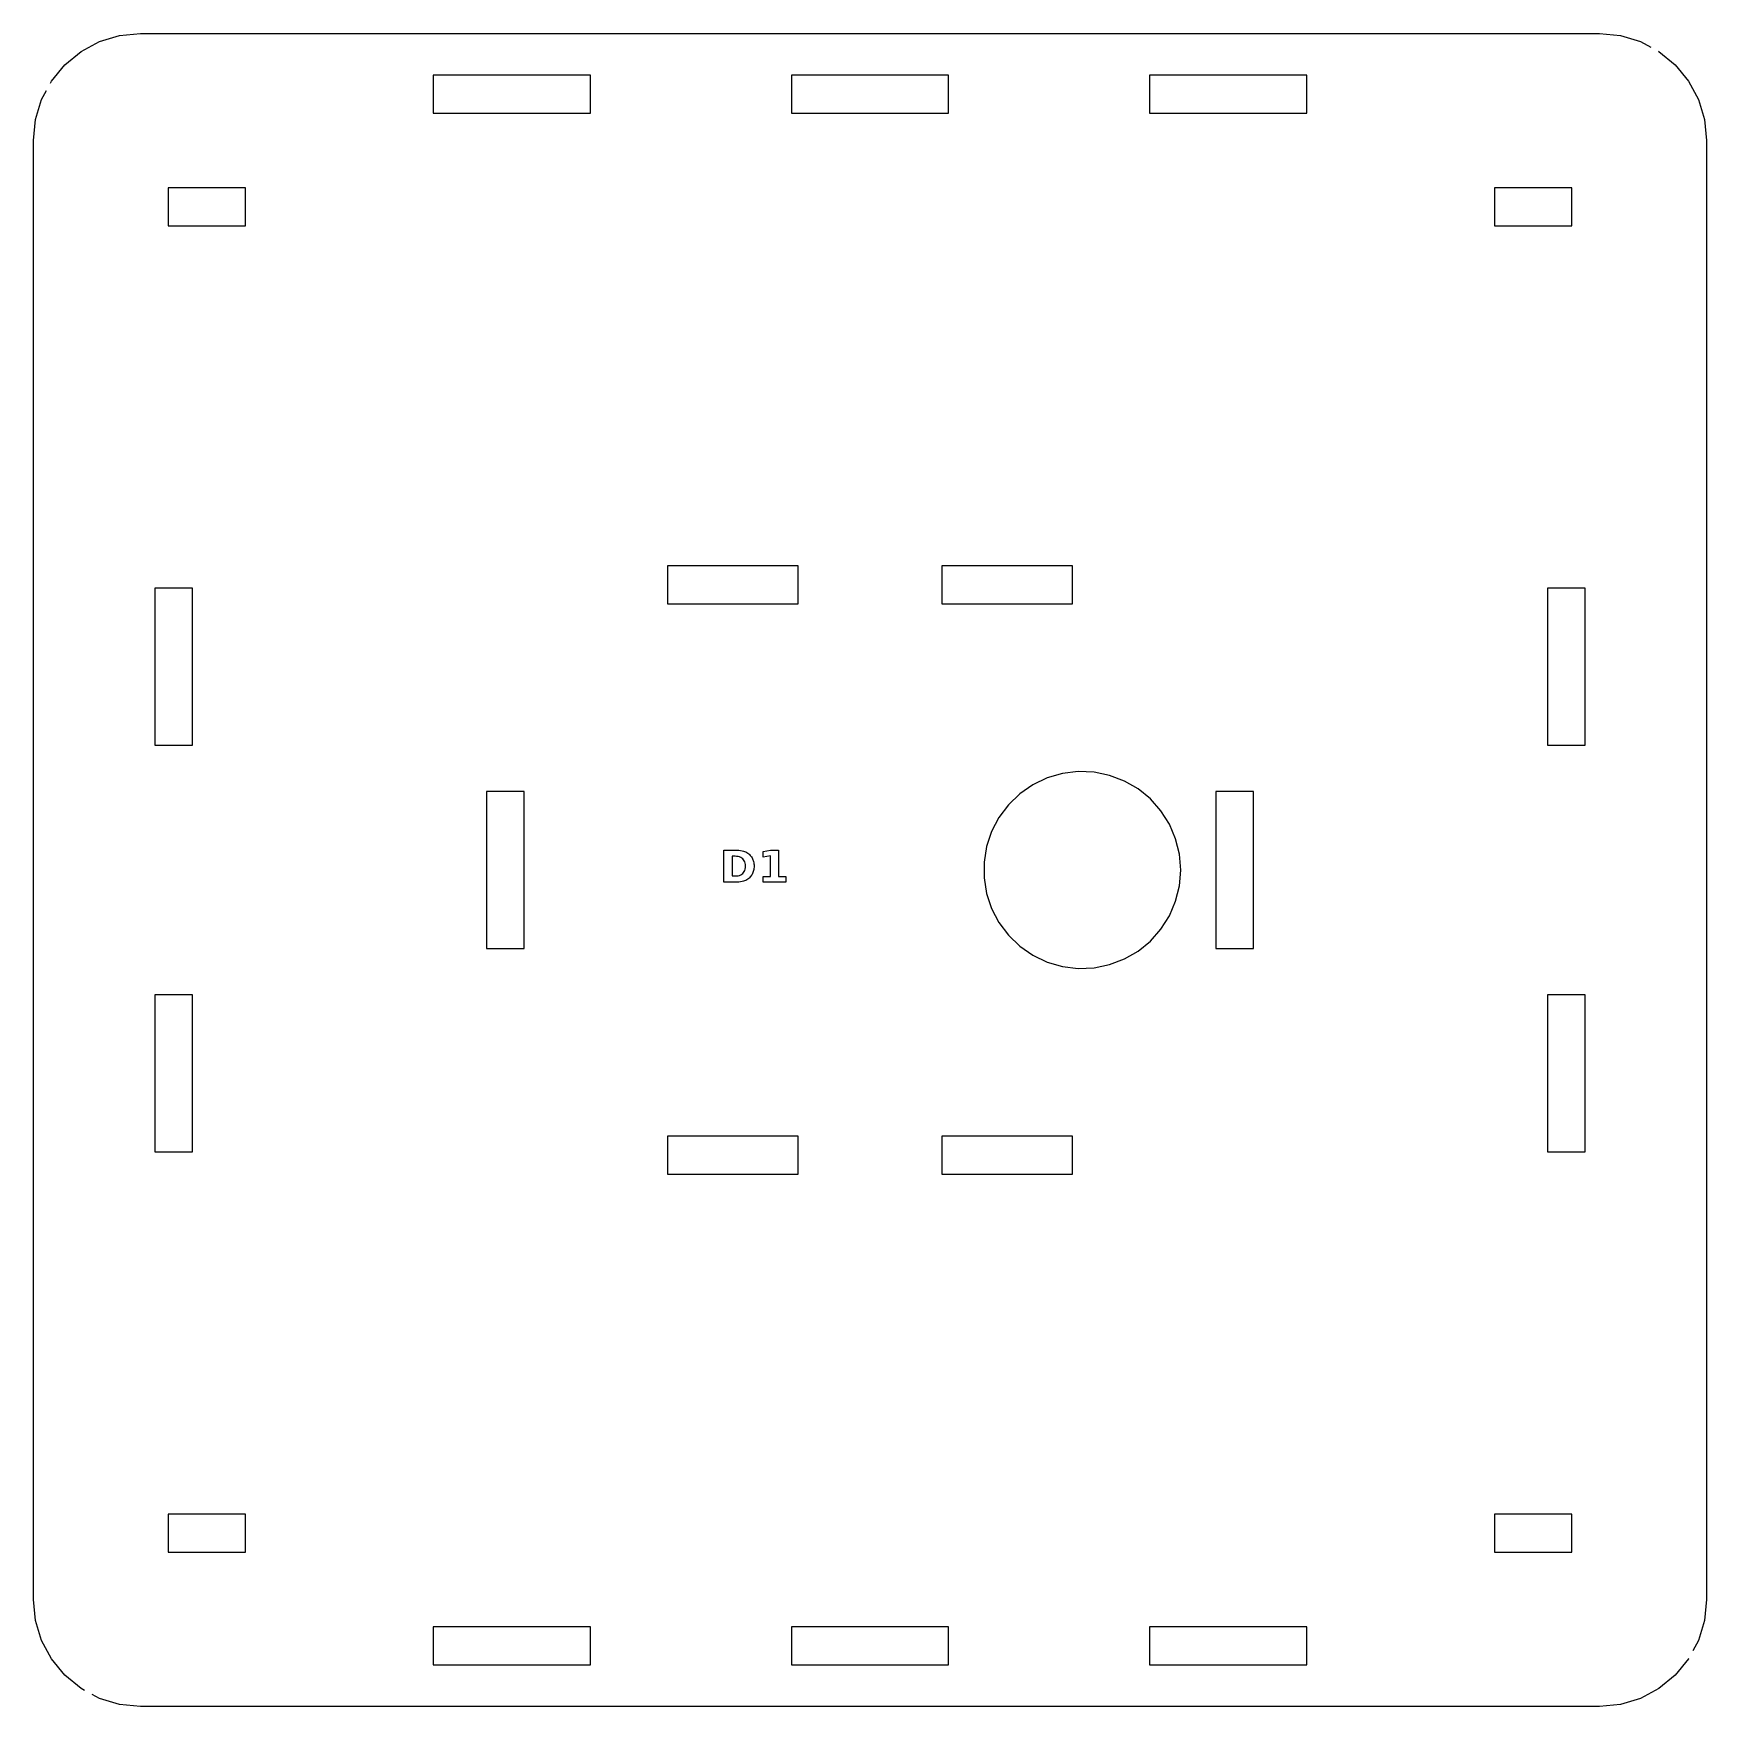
# Model space of a CAD drawing. Header units: millimetres. Extents: x 9 to 285, y 9 to 290.
# Drawn here: x 8.9 to 135.1, y 8.9 to 135.1 of the extents above; entities that cross this region are included whole.
import ezdxf

# ---------------------------------------------------------------- set-up
doc = ezdxf.new("R2010")
doc.units = ezdxf.units.MM
doc.layers.add('CUT', color=1, linetype='CONTINUOUS')
doc.layers.add('ENGRAVE', color=5, linetype='CONTINUOUS')

msp = doc.modelspace()

# ---------------------------------------------------------------- linework, layer by layer
at = {"layer": 'CUT', "color": 1}
for points in [[(10.2055, 131.3367), (10.2856, 131.4864), (11.2899, 132.7101), (12.5136, 133.7144), (13.9097, 134.4607), (15.4246, 134.9202), (16.9963, 135.075), (127.0037, 135.075), (128.5754, 134.9202), (130.0903, 134.4607), (130.8831, 134.0369)], [(131.4563, 133.7305), (131.4864, 133.7144), (132.7101, 132.7101), (133.7144, 131.4864), (134.4607, 130.0903), (134.9202, 128.5754), (135.075, 127.0037), (135.075, 16.9963), (134.9202, 15.4246), (134.4607, 13.9097), (134.0402, 13.1231)], [(12.7829, 10.1416), (12.5136, 10.2856), (11.2899, 11.2899), (10.2856, 12.5136), (9.5393, 13.9097), (9.0798, 15.4246), (8.925, 16.9963), (8.925, 127.0037), (9.0798, 128.5754), (9.5393, 130.0903), (9.8991, 130.7634)], [(133.7338, 12.5498), (133.7144, 12.5136), (132.7101, 11.2899), (131.4864, 10.2856), (130.0903, 9.5393), (128.5754, 9.0798), (127.0037, 8.925), (16.9963, 8.925), (15.4246, 9.0798), (13.9097, 9.5393), (13.3562, 9.8352)]]:
    msp.add_lwpolyline(points, dxfattribs=at)
for points in [[(39.075, 129.075), (50.925, 129.075), (50.925, 131.925), (39.075, 131.925), (39.075, 129.075)], [(77.925, 129.075), (77.925, 131.925), (66.075, 131.925), (66.075, 129.075), (77.925, 129.075)], [(93.075, 129.075), (104.925, 129.075), (104.925, 131.925), (93.075, 131.925), (93.075, 129.075)], [(19.075, 120.575), (24.925, 120.575), (24.925, 123.425), (19.075, 123.425), (19.075, 120.575)], [(119.075, 120.575), (124.925, 120.575), (124.925, 123.425), (119.075, 123.425), (119.075, 120.575)], [(66.5917, 92.075), (66.5917, 94.925), (56.7417, 94.925), (56.7417, 92.075), (66.5917, 92.075)], [(87.2583, 92.075), (87.2583, 94.925), (77.4083, 94.925), (77.4083, 92.075), (87.2583, 92.075)], [(20.925, 81.4083), (20.925, 93.2583), (18.075, 93.2583), (18.075, 81.4083), (20.925, 81.4083)], [(123.075, 81.4083), (125.925, 81.4083), (125.925, 93.2583), (123.075, 93.2583), (123.075, 81.4083)], [(94.5743, 68.5495), (95.0427, 69.6488), (95.3286, 70.809), (95.4248, 72), (95.3286, 73.191), (95.0427, 74.3512), (94.5743, 75.4505), (93.9357, 76.4604), (93.1433, 77.3548), (92.2177, 78.1105), (91.1829, 78.7079), (90.0657, 79.1316), (88.895, 79.3706), (87.701, 79.4187), (86.5149, 79.2747), (85.3671, 78.9423), (84.2876, 78.43), (83.3042, 77.7513), (82.4425, 76.9235), (81.7247, 75.9683), (81.1694, 74.9103), (80.791, 73.7769), (80.5993, 72.5974), (80.5993, 71.4026), (80.791, 70.2231), (81.1694, 69.0897), (81.7247, 68.0317), (82.4425, 67.0765), (83.3042, 66.2487), (84.2876, 65.57), (85.3671, 65.0577), (86.5149, 64.7253), (87.701, 64.5813), (88.895, 64.6294), (90.0657, 64.8684), (91.1829, 65.2921), (92.2177, 65.8895), (93.1433, 66.6452), (93.9357, 67.5396), (94.5743, 68.5495)], [(45.925, 66.075), (45.925, 77.925), (43.075, 77.925), (43.075, 66.075), (45.925, 66.075)], [(98.075, 66.075), (100.925, 66.075), (100.925, 77.925), (98.075, 77.925), (98.075, 66.075)], [(18.075, 50.7417), (20.925, 50.7417), (20.925, 62.5917), (18.075, 62.5917), (18.075, 50.7417)], [(123.075, 50.7417), (125.925, 50.7417), (125.925, 62.5917), (123.075, 62.5917), (123.075, 50.7417)], [(56.7417, 49.075), (66.5917, 49.075), (66.5917, 51.925), (56.7417, 51.925), (56.7417, 49.075)], [(77.4083, 49.075), (87.2583, 49.075), (87.2583, 51.925), (77.4083, 51.925), (77.4083, 49.075)], [(24.925, 20.575), (24.925, 23.425), (19.075, 23.425), (19.075, 20.575), (24.925, 20.575)], [(124.925, 20.575), (124.925, 23.425), (119.075, 23.425), (119.075, 20.575), (124.925, 20.575)], [(50.925, 12.075), (50.925, 14.925), (39.075, 14.925), (39.075, 12.075), (50.925, 12.075)], [(77.925, 12.075), (77.925, 14.925), (66.075, 14.925), (66.075, 12.075), (77.925, 12.075)], [(104.925, 12.075), (104.925, 14.925), (93.075, 14.925), (93.075, 12.075), (104.925, 12.075)]]:
    msp.add_lwpolyline(points, close=True, dxfattribs=at)
at = {"layer": 'ENGRAVE', "color": 5}
for points in [[(61.8086, 73.5028), (61.9695, 73.4962), (62.1148, 73.4853), (62.2443, 73.4699), (62.3582, 73.4502), (62.4564, 73.4261), (62.5446, 73.3967), (62.6285, 73.3612), (62.708, 73.3197), (62.7833, 73.272), (62.8544, 73.2182), (62.9211, 73.1583), (62.9756, 73.1021), (63.0252, 73.0431), (63.07, 72.9813), (63.1099, 72.9167), (63.1449, 72.8493), (63.175, 72.7791), (63.2003, 72.7059), (63.2211, 72.6295), (63.2372, 72.55), (63.2488, 72.4673), (63.2557, 72.3815), (63.258, 72.2924), (63.2557, 72.2024), (63.2488, 72.1157), (63.2372, 72.0322), (63.2211, 71.9521), (63.2003, 71.8753), (63.175, 71.8017), (63.1449, 71.7313), (63.1099, 71.6637), (63.07, 71.5989), (63.0252, 71.537), (62.9756, 71.4779), (62.9211, 71.4217), (62.8538, 71.3618), (62.7822, 71.308), (62.7062, 71.2603), (62.6259, 71.2188), (62.5413, 71.1833), (62.4523, 71.1539), (62.3536, 71.1298), (62.2396, 71.1101), (62.1105, 71.0947), (61.9662, 71.0838), (61.8067, 71.0772), (61.632, 71.075), (60.9712, 71.075), (60.9712, 73.505), (61.632, 73.505), (61.8086, 73.5028)], [(64.5095, 71.5079), (64.5095, 73.0786), (63.9414, 72.9614), (63.9414, 73.3878), (64.5062, 73.505), (65.1019, 73.505), (65.1019, 71.5079), (65.6553, 71.5079), (65.6553, 71.075), (63.9561, 71.075), (63.9561, 71.5079), (64.5095, 71.5079)], [(61.8224, 71.5486), (61.9454, 71.5539), (62.0583, 71.5698), (62.1612, 71.5962), (62.2539, 71.6333), (62.3366, 71.6809), (62.4092, 71.7391), (62.4711, 71.8073), (62.5218, 71.8852), (62.5612, 71.9726), (62.5893, 72.0696), (62.6062, 72.1763), (62.6118, 72.2924), (62.6062, 72.4081), (62.5894, 72.5142), (62.5614, 72.6106), (62.5221, 72.6975), (62.4717, 72.7749), (62.41, 72.8426), (62.3376, 72.9003), (62.255, 72.9475), (62.1622, 72.9842), (62.0592, 73.0104), (61.9459, 73.0261), (61.8224, 73.0314), (61.5978, 73.0314), (61.5978, 71.5486), (61.8224, 71.5486)]]:
    msp.add_lwpolyline(points, close=True, dxfattribs=at)

doc.saveas('drawing.dxf')
